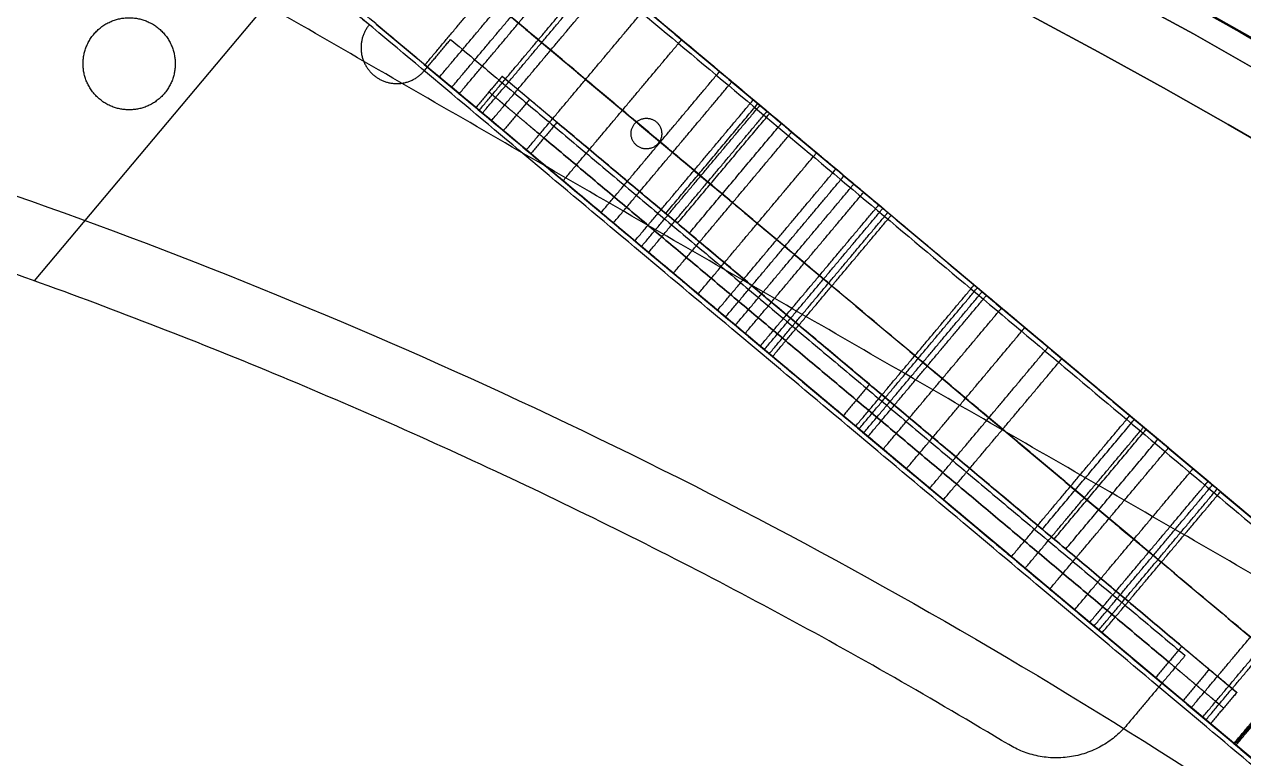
# Model space of a CAD drawing. Header units: millimetres. Extents: x -610 to 610, y -610 to 610.
# Drawn here: x 181.8 to 300.9, y 459.9 to 531.6 of the extents above; entities that cross this region are included whole.
import ezdxf

# ---------------------------------------------------------------- set-up
doc = ezdxf.new("R2010")
doc.units = ezdxf.units.MM
doc.layers.add('base', color=7, linetype='Continuous', true_color=0xffecbc)

msp = doc.modelspace()

# ---------------------------------------------------------------- linework, layer by layer
at = {"layer": 'base'}
for p, q in [((535.93, 286.83, 122.97), (227.78, 545.4, 122.97)), ((208.64, 537.33, 230.97), (182.8, 506.53, 230.97)), ((208.64, 537.33, 212.97), (182.8, 506.53, 212.97)), ((524.36, 273.05, 122.97), (216.21, 531.61, 122.97)), ((228.51, 526.51, 221.97), (244.48, 513.11, 221.97)), ((246.78, 511.18, 221.97), (281.25, 482.26, 221.97)), ((264.38, 496.42, 230.97), (264.38, 496.42, 212.97)), ((283.55, 480.33, 221.97), (300.25, 466.32, 221.97))]:
    msp.add_line(p, q, dxfattribs=at)
for centre, radius in [((0, 0, 249.47), 610), ((0, 0, 250.47), 610), ((0, 0, 243.46), 607.51), ((0, 0, 256.48), 607.51), ((0, 0, 240.97), 601.5), ((0, 0, 258.97), 601.5)]:
    msp.add_circle(centre, radius, dxfattribs=at)
at = {"layer": 'base', "extrusion": (0, 0, -1)}
for centre, radius in [((0, 0, 3.53), 610), ((0, 0, 4.53), 610), ((0, 0, -2.48), 607.51), ((0, 0, 10.54), 607.51), ((0, 0, -4.97), 601.5), ((0, 0, 13.03), 601.5)]:
    msp.add_circle(centre, radius, dxfattribs=at)
at = {"layer": 'base'}
for points, weights, degree, knots in [([(-495.2, -356.2, -4.03), (-851.4, 139, -4.03), (-356.2, 495.2, -4.03), (139, 851.4, -4.03), (495.2, 356.2, -4.03), (851.4, -139, -4.03), (356.2, -495.2, -4.03), (-139, -851.4, -4.03), (-495.2, -356.2, -4.03)], [1, 0.707106781187, 1, 0.707106781187, 1, 0.707106781187, 1, 0.707106781187, 1], 2, [0, 0, 0, 958.185759, 958.185759, 1916.371519, 1916.371519, 2874.557278, 2874.557278, 3832.743037, 3832.743037, 3832.743037]), ([(-610, 0, 249.97), (-610, -610, 249.97), (0, -610, 249.97), (610, -610, 249.97), (610, 0, 249.97), (610, 610, 249.97), (0, 610, 249.97), (-610, 610, 249.97), (-610, 0, 249.97)], [1, 0.707106781187, 1, 0.707106781187, 1, 0.707106781187, 1, 0.707106781187, 1], 2, [0, 0, 0, 958.185759, 958.185759, 1916.371519, 1916.371519, 2874.557278, 2874.557278, 3832.743037, 3832.743037, 3832.743037]), ([(32.65, -544.76, 240.97), (-510.36, -577.3, 240.97), (-544.65, -34.4, 240.97), (-578.93, 508.51, 240.97), (-36.14, 544.54, 240.97), (506.65, 580.56, 240.97), (544.42, 37.89, 240.97), (582.18, -504.79, 240.97), (39.63, -544.29, 240.97)], [1, 0.708239625255, 1, 0.708239625255, 1, 0.708239625255, 1, 0.708239625255, 1], 2, [654.018286, 654.018286, 654.018286, 1509.504571, 1509.504571, 2364.990855, 2364.990855, 3220.47714, 3220.47714, 4075.963425, 4075.963425, 4075.963425]), ([(32.65, -544.76, 244.97), (-510.36, -577.3, 244.97), (-544.65, -34.4, 244.97), (-578.93, 508.51, 244.97), (-36.14, 544.54, 244.97), (506.65, 580.56, 244.97), (544.42, 37.89, 244.97), (582.18, -504.79, 244.97), (39.63, -544.29, 244.97)], [1, 0.708239625255, 1, 0.708239625255, 1, 0.708239625255, 1, 0.708239625255, 1], 2, [654.018286, 654.018286, 654.018286, 1509.504571, 1509.504571, 2364.990855, 2364.990855, 3220.47714, 3220.47714, 4075.963425, 4075.963425, 4075.963425]), ([(32.65, -544.76, 242.97), (-510.36, -577.3, 242.97), (-544.65, -34.4, 242.97), (-578.93, 508.51, 242.97), (-36.14, 544.54, 242.97), (506.65, 580.56, 242.97), (544.42, 37.89, 242.97), (582.18, -504.79, 242.97), (39.63, -544.29, 242.97)], [1, 0.708239625255, 1, 0.708239625255, 1, 0.708239625255, 1, 0.708239625255, 1], 2, [654.018286, 654.018286, 654.018286, 1509.504571, 1509.504571, 2364.990855, 2364.990855, 3220.47714, 3220.47714, 4075.963425, 4075.963425, 4075.963425]), ([(187.58, 527.73, 230.97), (187.58, 523.23, 230.97), (192.08, 523.23, 230.97), (196.58, 523.23, 230.97), (196.58, 527.73, 230.97), (196.58, 532.23, 230.97), (192.08, 532.23, 230.97), (187.58, 532.23, 230.97), (187.58, 527.73, 230.97)], [1, 0.707106781187, 1, 0.707106781187, 1, 0.707106781187, 1, 0.707106781187, 1], 2, [-676.770713, -676.770713, -676.770713, -669.70213, -669.70213, -662.633546, -662.633546, -655.564963, -655.564963, -648.496379, -648.496379, -648.496379]), ([(187.58, 527.73, 212.97), (187.58, 523.23, 212.97), (192.08, 523.23, 212.97), (196.58, 523.23, 212.97), (196.58, 527.73, 212.97), (196.58, 532.23, 212.97), (192.08, 532.23, 212.97), (187.58, 532.23, 212.97), (187.58, 527.73, 212.97)], [1, 0.707106781187, 1, 0.707106781187, 1, 0.707106781187, 1, 0.707106781187, 1], 2, [-676.770713, -676.770713, -676.770713, -669.70213, -669.70213, -662.633546, -662.633546, -655.564963, -655.564963, -648.496379, -648.496379, -648.496379]), ([(187.58, 527.73, 221.97), (187.58, 523.23, 221.97), (192.08, 523.23, 221.97), (196.58, 523.23, 221.97), (196.58, 527.73, 221.97), (196.58, 532.23, 221.97), (192.08, 532.23, 221.97), (187.58, 532.23, 221.97), (187.58, 527.73, 221.97)], [1, 0.707106781187, 1, 0.707106781187, 1, 0.707106781187, 1, 0.707106781187, 1], 2, [-676.770713, -676.770713, -676.770713, -669.70213, -669.70213, -662.633546, -662.633546, -655.564963, -655.564963, -648.496379, -648.496379, -648.496379]), ([(215.54, 531.55, 230.97), (213.29, 528.86, 230.97), (215.97, 526.61, 230.97), (218.65, 524.37, 230.97), (220.9, 527.05, 230.97)], [1, 0.707106781187, 1, 0.707106781187, 1], 2, [-806.994805, -806.994805, -806.994805, -801.497018, -801.497018, -795.99923, -795.99923, -795.99923]), ([(215.54, 531.55, 212.97), (213.29, 528.86, 212.97), (215.97, 526.61, 212.97), (218.65, 524.37, 212.97), (220.9, 527.05, 212.97)], [1, 0.707106781187, 1, 0.707106781187, 1], 2, [-806.994805, -806.994805, -806.994805, -801.497018, -801.497018, -795.99923, -795.99923, -795.99923]), ([(215.54, 531.55, 221.97), (213.29, 528.86, 221.97), (215.97, 526.61, 221.97), (218.65, 524.37, 221.97), (220.9, 527.05, 221.97)], [1, 0.707106781187, 1, 0.707106781187, 1], 2, [-806.994805, -806.994805, -806.994805, -801.497018, -801.497018, -795.99923, -795.99923, -795.99923]), ([(223.58, 525.43, 196.57), (222.28, 526.52, 196.57), (221.26, 527.37, 195.51), (220.97, 527.62, 193.87), (220.67, 527.87, 192.22), (221.22, 527.41, 190.69), (222.38, 526.43, 189.93)], [1, 0.855896171082, 0.855896171082, 1, 0.855896171082, 0.855896171082, 1], 3, [1556.805097, 1556.805097, 1556.805097, 1556.805097, 1561.494842, 1561.494842, 1561.494842, 1566.184588, 1566.184588, 1566.184588, 1566.184588]), ([(228.51, 526.51, 212.97), (228.51, 526.51, 209.47), (231.19, 524.26, 209.47), (233.87, 522.01, 209.47), (233.87, 522.01, 212.97)], [1, 0.707106781187, 1, 0.707106781187, 1], 2, [516.55399, 516.55399, 516.55399, 522.051778, 522.051778, 527.549565, 527.549565, 527.549565]), ([(233.87, 522.01, 230.97), (233.87, 522.01, 234.47), (231.19, 524.26, 234.47), (228.51, 526.51, 234.47), (228.51, 526.51, 230.97)], [1, 0.707106781187, 1, 0.707106781187, 1], 2, [726.828773, 726.828773, 726.828773, 732.32656, 732.32656, 737.824347, 737.824347, 737.824347]), ([(227.22, 524.98, 212.97), (227.22, 524.98, 209.47), (229.91, 522.73, 209.47), (232.59, 520.48, 209.47), (232.59, 520.48, 212.97)], [1, 0.707106781187, 1, 0.707106781187, 1], 2, [516.55399, 516.55399, 516.55399, 522.051778, 522.051778, 527.549565, 527.549565, 527.549565]), ([(232.59, 520.48, 230.97), (232.59, 520.48, 234.47), (229.91, 522.73, 234.47), (227.22, 524.98, 234.47), (227.22, 524.98, 230.97)], [1, 0.707106781187, 1, 0.707106781187, 1], 2, [726.828773, 726.828773, 726.828773, 732.32656, 732.32656, 737.824347, 737.824347, 737.824347]), ([(225.94, 523.45, 212.97), (225.94, 523.45, 209.47), (228.62, 521.2, 209.47), (231.3, 518.95, 209.47), (231.3, 518.95, 212.97)], [1, 0.707106781187, 1, 0.707106781187, 1], 2, [516.55399, 516.55399, 516.55399, 522.051778, 522.051778, 527.549565, 527.549565, 527.549565]), ([(231.3, 518.95, 230.97), (231.3, 518.95, 234.47), (228.62, 521.2, 234.47), (225.94, 523.45, 234.47), (225.94, 523.45, 230.97)], [1, 0.707106781187, 1, 0.707106781187, 1], 2, [726.828773, 726.828773, 726.828773, 732.32656, 732.32656, 737.824347, 737.824347, 737.824347]), ([(255.78, 521.91, 221.97), (255.78, 521.91, 223.47), (254.63, 522.87, 223.47), (253.48, 523.84, 223.47), (253.48, 523.84, 221.97), (253.48, 523.84, 220.47), (254.63, 522.87, 220.47), (255.78, 521.91, 220.47), (255.78, 521.91, 221.97)], [1, 0.707106781187, 1, 0.707106781187, 1, 0.707106781187, 1, 0.707106781187, 1], 2, [2385.451697, 2385.451697, 2385.451697, 2387.807892, 2387.807892, 2390.164086, 2390.164086, 2392.520281, 2392.520281, 2394.876475, 2394.876475, 2394.876475]), ([(243.74, 519.95, -13.03), (244.7, 521.1, -13.03), (243.55, 522.06, -13.03), (242.41, 523.02, -13.03), (241.44, 521.87, -13.03), (240.48, 520.73, -13.03), (241.63, 519.76, -13.03), (242.78, 518.8, -13.03), (243.74, 519.95, -13.03)], [1, 0.707106781187, 1, 0.707106781187, 1, 0.707106781187, 1, 0.707106781187, 1], 2, [4040.088153, 4040.088153, 4040.088153, 4042.444347, 4042.444347, 4044.800541, 4044.800541, 4047.156736, 4047.156736, 4049.51293, 4049.51293, 4049.51293]), ([(243.74, 519.95, 0.97), (244.7, 521.1, 0.97), (243.55, 522.06, 0.97), (242.41, 523.02, 0.97), (241.44, 521.87, 0.97), (240.48, 520.73, 0.97), (241.63, 519.76, 0.97), (242.78, 518.8, 0.97), (243.74, 519.95, 0.97)], [1, 0.707106781187, 1, 0.707106781187, 1, 0.707106781187, 1, 0.707106781187, 1], 2, [4040.088153, 4040.088153, 4040.088153, 4042.444347, 4042.444347, 4044.800541, 4044.800541, 4047.156736, 4047.156736, 4049.51293, 4049.51293, 4049.51293]), ([(243.74, 519.95, -4.03), (244.7, 521.1, -4.03), (243.55, 522.06, -4.03), (242.41, 523.02, -4.03), (241.44, 521.87, -4.03), (240.48, 520.73, -4.03), (241.63, 519.76, -4.03), (242.78, 518.8, -4.03), (243.74, 519.95, -4.03)], [1, 0.707106781187, 1, 0.707106781187, 1, 0.707106781187, 1, 0.707106781187, 1], 2, [4040.088153, 4040.088153, 4040.088153, 4042.444347, 4042.444347, 4044.800541, 4044.800541, 4047.156736, 4047.156736, 4049.51293, 4049.51293, 4049.51293]), ([(249.99, 515.01, 221.97), (249.99, 515.01, 223.47), (248.85, 515.98, 223.47), (247.7, 516.94, 223.47), (247.7, 516.94, 221.97), (247.7, 516.94, 220.47), (248.85, 515.98, 220.47), (249.99, 515.01, 220.47), (249.99, 515.01, 221.97)], [1, 0.707106781187, 1, 0.707106781187, 1, 0.707106781187, 1, 0.707106781187, 1], 2, [2385.451697, 2385.451697, 2385.451697, 2387.807892, 2387.807892, 2390.164086, 2390.164086, 2392.520281, 2392.520281, 2394.876475, 2394.876475, 2394.876475]), ([(246.78, 511.18, 221.97), (246.78, 511.18, 220.47), (245.63, 512.15, 220.47), (244.48, 513.11, 220.47), (244.48, 513.11, 221.97), (244.48, 513.11, 223.47), (245.63, 512.15, 223.47), (246.78, 511.18, 223.47), (246.78, 511.18, 221.97)], [1, 0.707106781187, 1, 0.707106781187, 1, 0.707106781187, 1, 0.707106781187, 1], 2, [-2394.876475, -2394.876475, -2394.876475, -2392.520281, -2392.520281, -2390.164086, -2390.164086, -2387.807892, -2387.807892, -2385.451697, -2385.451697, -2385.451697]), ([(275.8, 505.1, 149.62), (280.47, 501.19, 146.1), (285.14, 497.27, 142.59), (289.8, 493.36, 139.07), (290.21, 493.01, 138.76), (290.67, 492.63, 138.6), (291.14, 492.23, 138.6)], [1, 1, 1, 1, 0.977285323406, 0.977285323406, 1], 3, [1609.663962, 1609.663962, 1609.663962, 1609.663962, 1610.640332, 1610.640332, 1610.640332, 1612.472869, 1612.472869, 1612.472869, 1612.472869]), ([(297.45, 486.94, 185.33), (292.69, 490.93, 188.92), (287.93, 494.93, 192.51), (283.17, 498.92, 196.1), (282.76, 499.27, 196.41), (282.3, 499.65, 196.57), (281.83, 500.05, 196.57)], [1, 1, 1, 1, 0.977285464066, 0.977285464066, 1], 3, [1659.639804, 1659.639804, 1659.639804, 1659.639804, 1660.63594, 1660.63594, 1660.63594, 1662.468471, 1662.468471, 1662.468471, 1662.468471]), ([(270.02, 498.21, 149.62), (274.69, 494.29, 146.1), (279.35, 490.38, 142.59), (284.02, 486.46, 139.07), (284.43, 486.12, 138.76), (284.89, 485.74, 138.6), (285.36, 485.34, 138.6)], [1, 1, 1, 1, 0.977285323406, 0.977285323406, 1], 3, [1609.663962, 1609.663962, 1609.663962, 1609.663962, 1610.640332, 1610.640332, 1610.640332, 1612.472869, 1612.472869, 1612.472869, 1612.472869]), ([(291.67, 480.05, 185.33), (286.91, 484.04, 188.92), (282.14, 488.03, 192.51), (277.38, 492.03, 196.1), (276.97, 492.37, 196.41), (276.52, 492.76, 196.57), (276.04, 493.15, 196.57)], [1, 1, 1, 1, 0.977285464066, 0.977285464066, 1], 3, [1659.639804, 1659.639804, 1659.639804, 1659.639804, 1660.63594, 1660.63594, 1660.63594, 1662.468471, 1662.468471, 1662.468471, 1662.468471]), ([(290.25, 492.98, 221.97), (290.25, 492.98, 220.47), (291.4, 492.02, 220.47), (292.55, 491.05, 220.47), (292.55, 491.05, 221.97), (292.55, 491.05, 223.47), (291.4, 492.02, 223.47), (290.25, 492.98, 223.47), (290.25, 492.98, 221.97)], [1, 0.707106781187, 1, 0.707106781187, 1, 0.707106781187, 1, 0.707106781187, 1], 2, [2394.876475, 2394.876475, 2394.876475, 2397.23267, 2397.23267, 2399.588864, 2399.588864, 2401.945059, 2401.945059, 2404.301253, 2404.301253, 2404.301253]), ([(264.23, 491.31, 149.62), (268.9, 487.4, 146.1), (273.57, 483.48, 142.59), (278.23, 479.57, 139.07), (278.64, 479.22, 138.76), (279.1, 478.84, 138.6), (279.57, 478.44, 138.6)], [1, 1, 1, 1, 0.977285323406, 0.977285323406, 1], 3, [1609.663962, 1609.663962, 1609.663962, 1609.663962, 1610.640332, 1610.640332, 1610.640332, 1612.472869, 1612.472869, 1612.472869, 1612.472869]), ([(285.88, 473.15, 185.33), (281.12, 477.15, 188.92), (276.36, 481.14, 192.51), (271.6, 485.14, 196.1), (271.19, 485.48, 196.41), (270.73, 485.86, 196.57), (270.26, 486.26, 196.57)], [1, 1, 1, 1, 0.977285464066, 0.977285464066, 1], 3, [1659.639804, 1659.639804, 1659.639804, 1659.639804, 1660.63594, 1660.63594, 1660.63594, 1662.468471, 1662.468471, 1662.468471, 1662.468471]), ([(284.47, 486.09, 221.97), (284.47, 486.09, 220.47), (285.62, 485.12, 220.47), (286.76, 484.16, 220.47), (286.76, 484.16, 221.97), (286.76, 484.16, 223.47), (285.62, 485.12, 223.47), (284.47, 486.09, 223.47), (284.47, 486.09, 221.97)], [1, 0.707106781187, 1, 0.707106781187, 1, 0.707106781187, 1, 0.707106781187, 1], 2, [2394.876475, 2394.876475, 2394.876475, 2397.23267, 2397.23267, 2399.588864, 2399.588864, 2401.945059, 2401.945059, 2404.301253, 2404.301253, 2404.301253]), ([(281.25, 482.26, 221.97), (281.25, 482.26, 223.47), (282.4, 481.29, 223.47), (283.55, 480.33, 223.47), (283.55, 480.33, 221.97), (283.55, 480.33, 220.47), (282.4, 481.29, 220.47), (281.25, 482.26, 220.47), (281.25, 482.26, 221.97)], [1, 0.707106781187, 1, 0.707106781187, 1, 0.707106781187, 1, 0.707106781187, 1], 2, [-2404.301253, -2404.301253, -2404.301253, -2401.945059, -2401.945059, -2399.588864, -2399.588864, -2397.23267, -2397.23267, -2394.876475, -2394.876475, -2394.876475]), ([(294.88, 470.82, 212.97), (294.88, 470.82, 209.47), (297.56, 468.57, 209.47), (300.25, 466.32, 209.47), (300.25, 466.32, 212.97)], [1, 0.707106781187, 1, 0.707106781187, 1], 2, [607.193594, 607.193594, 607.193594, 612.691382, 612.691382, 618.189169, 618.189169, 618.189169]), ([(300.25, 466.32, 230.97), (300.25, 466.32, 234.47), (297.56, 468.57, 234.47), (294.88, 470.82, 234.47), (294.88, 470.82, 230.97)], [1, 0.707106781187, 1, 0.707106781187, 1], 2, [636.189169, 636.189169, 636.189169, 641.686956, 641.686956, 647.184743, 647.184743, 647.184743]), ([(293.6, 469.29, 212.97), (293.6, 469.29, 209.47), (296.28, 467.04, 209.47), (298.96, 464.79, 209.47), (298.96, 464.79, 212.97)], [1, 0.707106781187, 1, 0.707106781187, 1], 2, [607.193594, 607.193594, 607.193594, 612.691382, 612.691382, 618.189169, 618.189169, 618.189169]), ([(298.96, 464.79, 230.97), (298.96, 464.79, 234.47), (296.28, 467.04, 234.47), (293.6, 469.29, 234.47), (293.6, 469.29, 230.97)], [1, 0.707106781187, 1, 0.707106781187, 1], 2, [636.189169, 636.189169, 636.189169, 641.686956, 641.686956, 647.184743, 647.184743, 647.184743]), ([(292.31, 467.76, 212.97), (292.31, 467.76, 209.47), (294.99, 465.51, 209.47), (297.67, 463.26, 209.47), (297.67, 463.26, 212.97)], [1, 0.707106781187, 1, 0.707106781187, 1], 2, [607.193594, 607.193594, 607.193594, 612.691382, 612.691382, 618.189169, 618.189169, 618.189169]), ([(297.67, 463.26, 230.97), (297.67, 463.26, 234.47), (294.99, 465.51, 234.47), (292.31, 467.76, 234.47), (292.31, 467.76, 230.97)], [1, 0.707106781187, 1, 0.707106781187, 1], 2, [636.189169, 636.189169, 636.189169, 641.686956, 641.686956, 647.184743, 647.184743, 647.184743]), ([(299.99, 461.31, 195.95), (299.15, 462.02, 196.71), (298.13, 462.87, 196.78), (297.23, 463.63, 196.16), (296.32, 464.39, 195.54), (295.8, 464.83, 194.4), (295.8, 464.83, 193.07)], [1, 0.904194111672, 0.904194111672, 1, 0.904194111672, 0.904194111672, 1], 3, [1796.461563, 1796.461563, 1796.461563, 1796.461563, 1800.260818, 1800.260818, 1800.260818, 1804.060074, 1804.060074, 1804.060074, 1804.060074])]:
    msp.add_rational_spline(points, weights, degree=degree, knots=knots, dxfattribs=at)
for points, degree in [([(458.17, 387.57, 240.97), (282.37, 489.07, 240.97), (106.57, 590.57, 240.97)], 2), ([(458.17, 387.57, 244.97), (282.37, 489.07, 244.97), (106.57, 590.57, 244.97)], 2), ([(458.17, 387.57, 242.97), (282.37, 489.07, 242.97), (106.57, 590.57, 242.97)], 2), ([(206.86, 562.33, 4.97), (362.36, 431.84, 4.97), (517.87, 301.36, 4.97)], 2), ([(206.86, 562.33, 0.97), (362.36, 431.84, 0.97), (517.87, 301.36, 0.97)], 2), ([(206.86, 562.33, 2.97), (362.36, 431.84, 2.97), (517.87, 301.36, 2.97)], 2), ([(507.02, 311.09, 0.97), (362.58, 432.29, 0.97), (218.14, 553.49, 0.97)], 2), ([(501.23, 304.2, 0.97), (356.79, 425.4, 0.97), (212.36, 546.6, 0.97)], 2), ([(502.95, 290.38, 4.97), (350.79, 418.06, 4.97), (198.63, 545.73, 4.97)], 2), ([(502.95, 290.38, 0.97), (350.79, 418.06, 0.97), (198.63, 545.73, 0.97)], 2), ([(502.95, 290.38, 2.97), (350.79, 418.06, 2.97), (198.63, 545.73, 2.97)], 2), ([(198.63, 545.73, 230.97), (207.08, 538.64, 230.97), (215.54, 531.55, 230.97)], 2), ([(198.63, 545.73, 212.97), (207.08, 538.64, 212.97), (215.54, 531.55, 212.97)], 2), ([(198.63, 545.73, 221.97), (207.08, 538.64, 221.97), (215.54, 531.55, 221.97)], 2), ([(227.78, 545.4, 244.97), (377.9, 419.44, 244.97), (528.02, 293.47, 244.97)], 2), ([(220.97, 527.62, 193.87), (226.75, 534.52, 193.87), (232.54, 541.41, 193.87)], 2), ([(495.45, 297.3, 0.97), (351.01, 418.5, 0.97), (206.57, 539.7, 0.97)], 2), ([(222.38, 526.43, 189.93), (228.17, 533.33, 189.93), (233.95, 540.22, 189.93)], 2), ([(221.99, 538.51, 244.97), (372.11, 412.54, 244.97), (522.23, 286.58, 244.97)], 2), ([(223.58, 525.43, 196.57), (229.36, 532.33, 196.57), (235.15, 539.22, 196.57)], 2), ([(224.32, 524.81, 188.47), (230.1, 531.7, 188.47), (235.89, 538.6, 188.47)], 2), ([(249.74, 526.98, 196.57), (244.87, 531.06, 196.57), (240.01, 535.14, 196.57), (235.15, 539.22, 196.57)], 3), ([(226.26, 523.18, 187.01), (232.04, 530.08, 187.01), (237.83, 536.97, 187.01)], 2), ([(226.26, 523.18, 152.35), (232.04, 530.08, 152.35), (237.83, 536.97, 152.35)], 2), ([(226.26, 523.18, 169.68), (232.04, 530.08, 169.68), (237.83, 536.97, 169.68)], 2), ([(226.58, 522.91, 150.77), (232.37, 529.8, 150.77), (238.15, 536.7, 150.77)], 2), ([(227.46, 522.17, 149.62), (233.25, 529.06, 149.62), (239.03, 535.96, 149.62)], 2), ([(239.03, 535.96, 149.62), (243.7, 532.04, 146.1), (248.37, 528.13, 142.59), (253.03, 524.21, 139.07)], 3), ([(228.17, 533.33, 189.93), (229.46, 532.24, 188.96), (230.75, 531.16, 187.98), (232.04, 530.08, 187.01)], 3), ([(243.95, 520.08, 196.57), (239.09, 524.16, 196.57), (234.22, 528.25, 196.57), (229.36, 532.33, 196.57)], 3), ([(230.87, 519.31, 196.57), (236.66, 526.2, 196.57), (242.44, 533.1, 196.57)], 2), ([(215.54, 531.55, 230.97), (215.54, 531.55, 221.97), (215.54, 531.55, 212.97)], 2), ([(216.21, 531.61, 244.97), (366.33, 405.65, 244.97), (516.45, 279.68, 244.97)], 2), ([(220.9, 527.05, 230.97), (222.19, 528.58, 230.97), (223.47, 530.11, 230.97)], 2), ([(220.9, 527.05, 212.97), (222.19, 528.58, 212.97), (223.47, 530.11, 212.97)], 2), ([(220.9, 527.05, 221.97), (222.19, 528.58, 221.97), (223.47, 530.11, 221.97)], 2), ([(223.47, 530.11, 230.97), (223.47, 530.11, 221.97), (223.47, 530.11, 212.97)], 2), ([(223.47, 530.11, 230.97), (259.34, 500.01, 230.97), (295.21, 469.92, 230.97)], 2), ([(223.47, 530.11, 212.97), (259.34, 500.01, 212.97), (295.21, 469.92, 212.97)], 2), ([(223.47, 530.11, 221.97), (259.34, 500.01, 221.97), (295.21, 469.92, 221.97)], 2), ([(232.04, 530.08, 187.01), (232.04, 530.08, 175.46), (232.04, 530.08, 163.9), (232.04, 530.08, 152.35)], 3), ([(232.04, 530.08, 152.35), (232.04, 530.08, 151.22), (232.5, 529.69, 150.18), (233.25, 529.06, 149.62)], 3), ([(234.46, 516.3, 144.34), (240.25, 523.19, 144.34), (246.03, 530.08, 144.34)], 2), ([(233.25, 529.06, 149.62), (237.92, 525.15, 146.1), (242.58, 521.23, 142.59), (247.25, 517.32, 139.07)], 3), ([(187.58, 527.73, 230.97), (187.58, 527.73, 221.97), (187.58, 527.73, 212.97)], 2), ([(196.58, 527.73, 230.97), (196.58, 527.73, 221.97), (196.58, 527.73, 212.97)], 2), ([(222.19, 528.58, 230.97), (222.19, 528.58, 221.97), (222.19, 528.58, 212.97)], 2), ([(215.97, 526.61, 230.97), (215.97, 526.61, 221.97), (215.97, 526.61, 212.97)], 2), ([(220.9, 527.05, 230.97), (220.9, 527.05, 221.97), (220.9, 527.05, 212.97)], 2), ([(222.38, 526.43, 189.93), (223.67, 525.35, 188.96), (224.96, 524.27, 187.98), (226.26, 523.18, 187.01)], 3), ([(228.51, 526.51, 212.97), (227.22, 524.98, 212.97), (225.94, 523.45, 212.97)], 2), ([(228.51, 526.51, 230.97), (227.22, 524.98, 230.97), (225.94, 523.45, 230.97)], 2), ([(228.51, 526.51, 221.97), (227.22, 524.98, 221.97), (225.94, 523.45, 221.97)], 2), ([(228.51, 526.51, 230.97), (228.51, 526.51, 221.97), (228.51, 526.51, 212.97)], 2), ([(238.17, 513.19, 196.57), (243.95, 520.08, 196.57), (249.74, 526.98, 196.57)], 2), ([(238.17, 513.19, 196.57), (233.3, 517.27, 196.57), (228.44, 521.35, 196.57), (223.58, 525.43, 196.57)], 3), ([(239.37, 512.18, 196.14), (245.15, 519.07, 196.14), (250.94, 525.97, 196.14)], 2), ([(227.22, 524.98, 230.97), (227.22, 524.98, 221.97), (227.22, 524.98, 212.97)], 2), ([(231.19, 524.26, 209.47), (229.91, 522.73, 209.47), (228.62, 521.2, 209.47)], 2), ([(231.19, 524.26, 234.47), (229.91, 522.73, 234.47), (228.62, 521.2, 234.47)], 2), ([(241.46, 510.42, 139.07), (247.25, 517.32, 139.07), (253.03, 524.21, 139.07)], 2), ([(192.08, 523.23, 230.97), (192.08, 523.23, 221.97), (192.08, 523.23, 212.97)], 2), ([(225.94, 523.45, 230.97), (225.94, 523.45, 221.97), (225.94, 523.45, 212.97)], 2), ([(226.26, 523.18, 187.01), (226.26, 523.18, 175.46), (226.26, 523.18, 163.9), (226.26, 523.18, 152.35)], 3), ([(226.26, 523.18, 152.35), (226.26, 523.18, 151.22), (226.72, 522.8, 150.18), (227.46, 522.17, 149.62)], 3), ([(242.11, 509.88, 138.72), (247.89, 516.77, 138.72), (253.68, 523.67, 138.72)], 2), ([(242.8, 509.3, 138.6), (248.59, 516.19, 138.6), (254.37, 523.09, 138.6)], 2), ([(244.48, 513.11, 221.97), (248.98, 518.47, 221.97), (253.48, 523.84, 221.97)], 2), ([(245.63, 512.15, 223.47), (250.13, 517.51, 223.47), (254.63, 522.87, 223.47)], 2), ([(245.63, 512.15, 220.47), (250.13, 517.51, 220.47), (254.63, 522.87, 220.47)], 2), ([(254.37, 523.09, 138.6), (255.99, 521.73, 138.6), (257.6, 520.38, 138.6), (259.21, 519.03, 138.6)], 3), ([(227.46, 522.17, 149.62), (232.13, 518.25, 146.1), (236.8, 514.34, 142.59), (241.46, 510.42, 139.07)], 3), ([(233.87, 522.01, 212.97), (232.59, 520.48, 212.97), (231.3, 518.95, 212.97)], 2), ([(233.87, 522.01, 230.97), (232.59, 520.48, 230.97), (231.3, 518.95, 230.97)], 2), ([(233.87, 522.01, 212.97), (264.38, 496.42, 212.97), (294.88, 470.82, 212.97)], 2), ([(294.88, 470.82, 230.97), (264.38, 496.42, 230.97), (233.87, 522.01, 230.97)], 2), ([(241.44, 521.87, 0.97), (241.44, 521.87, -6.03), (241.44, 521.87, -13.03)], 2), ([(243.55, 522.06, 0.97), (243.55, 522.06, -6.03), (243.55, 522.06, -13.03)], 2), ([(246.78, 511.18, 221.97), (251.28, 516.54, 221.97), (255.78, 521.91, 221.97)], 2), ([(232.59, 520.48, 212.97), (263.09, 494.88, 212.97), (293.6, 469.29, 212.97)], 2), ([(293.6, 469.29, 230.97), (263.09, 494.88, 230.97), (232.59, 520.48, 230.97)], 2), ([(245.22, 507.27, 138.6), (251.01, 514.16, 138.6), (256.79, 521.06, 138.6)], 2), ([(241.63, 519.76, 0.97), (241.63, 519.76, -6.03), (241.63, 519.76, -13.03)], 2), ([(243.74, 519.95, 0.97), (243.74, 519.95, -6.03), (243.74, 519.95, -13.03)], 2), ([(231.3, 518.95, 212.97), (261.81, 493.35, 212.97), (292.31, 467.76, 212.97)], 2), ([(292.31, 467.76, 230.97), (261.81, 493.35, 230.97), (231.3, 518.95, 230.97)], 2), ([(247.64, 505.24, 138.6), (253.42, 512.14, 138.6), (259.21, 519.03, 138.6)], 2), ([(249.53, 503.65, 139.63), (255.32, 510.54, 139.63), (261.1, 517.44, 139.63)], 2), ([(250.32, 502.99, 142.1), (256.1, 509.89, 142.1), (261.89, 516.78, 142.1)], 2), ([(250.32, 502.99, 178.89), (256.1, 509.89, 178.89), (261.89, 516.78, 178.89)], 2), ([(250.32, 502.99, 160.49), (256.1, 509.89, 160.49), (261.89, 516.78, 160.49)], 2), ([(261.89, 516.78, 142.1), (261.89, 516.78, 154.36), (261.89, 516.78, 166.62), (261.89, 516.78, 178.89)], 3), ([(261.89, 516.78, 178.89), (262.53, 516.24, 178.89), (263.17, 515.71, 178.89), (263.8, 515.17, 178.89)], 3), ([(248.59, 516.19, 138.6), (250.2, 514.84, 138.6), (251.81, 513.49, 138.6), (253.42, 512.14, 138.6)], 3), ([(251.28, 502.19, 178.89), (257.06, 509.08, 178.89), (262.85, 515.98, 178.89)], 2), ([(252.23, 501.38, 178.89), (258.02, 508.28, 178.89), (263.8, 515.17, 178.89)], 2), ([(253.71, 500.15, 185.33), (259.49, 507.04, 185.33), (265.28, 513.94, 185.33)], 2), ([(254.11, 499.81, 179.88), (259.89, 506.71, 179.88), (265.68, 513.6, 179.88)], 2), ([(254.59, 499.41, 184.18), (260.38, 506.3, 184.18), (266.16, 513.19, 184.18)], 2), ([(266.49, 512.92, 182.6), (266.49, 512.92, 183.73), (266.02, 513.31, 184.77), (265.28, 513.94, 185.33)], 3), ([(254.91, 499.13, 182.3), (260.7, 506.03, 182.3), (266.49, 512.92, 182.3)], 2), ([(254.91, 499.13, 182.6), (260.7, 506.03, 182.6), (266.49, 512.92, 182.6)], 2), ([(254.91, 499.13, 182.45), (260.7, 506.03, 182.45), (266.49, 512.92, 182.45)], 2), ([(266.49, 512.92, 182.3), (266.49, 512.92, 182.4), (266.49, 512.92, 182.5), (266.49, 512.92, 182.6)], 3), ([(256.1, 509.89, 142.1), (256.1, 509.89, 154.36), (256.1, 509.89, 166.62), (256.1, 509.89, 178.89)], 3), ([(256.1, 509.89, 178.89), (256.74, 509.35, 178.89), (257.38, 508.81, 178.89), (258.02, 508.28, 178.89)], 3), ([(242.8, 509.3, 138.6), (244.41, 507.95, 138.6), (246.03, 506.59, 138.6), (247.64, 505.24, 138.6)], 3), ([(184.18, 506.03, 230.97), (184.18, 506.03, 221.97), (184.18, 506.03, 212.97)], 2), ([(260.7, 506.03, 182.6), (260.7, 506.03, 183.73), (260.24, 506.42, 184.77), (259.49, 507.04, 185.33)], 3), ([(263.03, 492.33, 152.35), (268.81, 499.22, 152.35), (274.6, 506.12, 152.35)], 2), ([(263.03, 492.33, 193.07), (268.81, 499.22, 193.07), (274.6, 506.12, 193.07)], 2), ([(263.03, 492.33, 172.71), (268.81, 499.22, 172.71), (274.6, 506.12, 172.71)], 2), ([(274.6, 506.12, 152.35), (274.6, 506.12, 151.22), (275.06, 505.73, 150.18), (275.8, 505.1, 149.62)], 3), ([(274.6, 506.12, 193.07), (274.6, 506.12, 179.49), (274.6, 506.12, 165.92), (274.6, 506.12, 152.35)], 3), ([(260.7, 506.03, 182.3), (260.7, 506.03, 182.4), (260.7, 506.03, 182.5), (260.7, 506.03, 182.6)], 3), ([(263.35, 492.06, 150.77), (269.14, 498.95, 150.77), (274.92, 505.85, 150.77)], 2), ([(263.81, 491.67, 195.54), (269.6, 498.56, 195.54), (275.38, 505.46, 195.54)], 2), ([(264.23, 491.31, 149.62), (270.02, 498.21, 149.62), (275.8, 505.1, 149.62)], 2), ([(265.71, 490.08, 196.57), (271.49, 496.97, 196.57), (277.28, 503.87, 196.57)], 2), ([(281.83, 500.05, 196.57), (280.31, 501.32, 196.57), (278.79, 502.59, 196.57), (277.28, 503.87, 196.57)], 3), ([(250.32, 502.99, 142.1), (250.32, 502.99, 154.36), (250.32, 502.99, 166.62), (250.32, 502.99, 178.89)], 3), ([(250.32, 502.99, 178.89), (250.96, 502.46, 178.89), (251.6, 501.92, 178.89), (252.23, 501.38, 178.89)], 3), ([(267.98, 488.17, 196.57), (273.77, 495.06, 196.57), (279.55, 501.96, 196.57)], 2), ([(254.91, 499.13, 182.6), (254.91, 499.13, 183.73), (254.45, 499.52, 184.77), (253.71, 500.15, 185.33)], 3), ([(254.91, 499.13, 182.3), (254.91, 499.13, 182.4), (254.91, 499.13, 182.5), (254.91, 499.13, 182.6)], 3), ([(259.34, 500.01, 230.97), (259.34, 500.01, 221.97), (259.34, 500.01, 212.97)], 2), ([(268.81, 499.22, 152.35), (268.81, 499.22, 151.22), (269.27, 498.84, 150.18), (270.02, 498.21, 149.62)], 3), ([(268.81, 499.22, 193.07), (268.81, 499.22, 179.49), (268.81, 499.22, 165.92), (268.81, 499.22, 152.35)], 3), ([(270.26, 486.26, 196.57), (276.04, 493.15, 196.57), (281.83, 500.05, 196.57)], 2), ([(271.6, 485.14, 196.1), (277.38, 492.03, 196.1), (283.17, 498.92, 196.1)], 2), ([(276.04, 493.15, 196.57), (274.53, 494.43, 196.57), (273.01, 495.7, 196.57), (271.49, 496.97, 196.57)], 3), ([(264.38, 496.42, 212.97), (263.09, 494.88, 212.97), (261.81, 493.35, 212.97)], 2), ([(264.38, 496.42, 230.97), (263.09, 494.88, 230.97), (261.81, 493.35, 230.97)], 2), ([(278.23, 479.57, 139.07), (284.02, 486.46, 139.07), (289.8, 493.36, 139.07)], 2), ([(281.25, 482.26, 221.97), (285.75, 487.62, 221.97), (290.25, 492.98, 221.97)], 2), ([(263.03, 492.33, 152.35), (263.03, 492.33, 151.22), (263.49, 491.94, 150.18), (264.23, 491.31, 149.62)], 3), ([(263.03, 492.33, 193.07), (263.03, 492.33, 179.49), (263.03, 492.33, 165.92), (263.03, 492.33, 152.35)], 3), ([(279.57, 478.44, 138.6), (285.36, 485.34, 138.6), (291.14, 492.23, 138.6)], 2), ([(282.4, 481.29, 220.47), (286.9, 486.65, 220.47), (291.4, 492.02, 220.47)], 2), ([(282.4, 481.29, 223.47), (286.9, 486.65, 223.47), (291.4, 492.02, 223.47)], 2), ([(291.14, 492.23, 138.6), (292.76, 490.88, 138.6), (294.37, 489.53, 138.6), (295.98, 488.18, 138.6)], 3), ([(283.55, 480.33, 221.97), (288.05, 485.69, 221.97), (292.55, 491.05, 221.97)], 2), ([(270.26, 486.26, 196.57), (268.74, 487.53, 196.57), (267.22, 488.81, 196.57), (265.71, 490.08, 196.57)], 3), ([(281.99, 476.42, 138.6), (287.78, 483.31, 138.6), (293.56, 490.2, 138.6)], 2), ([(282.37, 489.07, 240.97), (282.37, 489.07, 242.97), (282.37, 489.07, 244.97)], 2), ([(284.41, 474.39, 138.6), (290.19, 481.28, 138.6), (295.98, 488.18, 138.6)], 2), ([(285.88, 473.15, 185.33), (291.67, 480.05, 185.33), (297.45, 486.94, 185.33)], 2), ([(286.3, 472.8, 139.63), (292.09, 479.69, 139.63), (297.87, 486.59, 139.63)], 2), ([(286.77, 472.41, 184.18), (292.55, 479.3, 184.18), (298.34, 486.2, 184.18)], 2), ([(287.09, 472.14, 142.1), (292.87, 479.03, 142.1), (298.66, 485.93, 142.1)], 2), ([(287.09, 472.14, 182.6), (292.87, 479.03, 182.6), (298.66, 485.93, 182.6)], 2), ([(287.09, 472.14, 162.35), (292.87, 479.03, 162.35), (298.66, 485.93, 162.35)], 2), ([(298.66, 485.93, 182.6), (298.66, 485.93, 183.73), (298.2, 486.31, 184.77), (297.45, 486.94, 185.33)], 3), ([(298.66, 485.93, 142.1), (298.66, 485.93, 155.6), (298.66, 485.93, 169.1), (298.66, 485.93, 182.6)], 3), ([(285.36, 485.34, 138.6), (286.97, 483.99, 138.6), (288.58, 482.63, 138.6), (290.19, 481.28, 138.6)], 3), ([(292.87, 479.03, 182.6), (292.87, 479.03, 183.73), (292.41, 479.42, 184.77), (291.67, 480.05, 185.33)], 3), ([(292.87, 479.03, 142.1), (292.87, 479.03, 155.6), (292.87, 479.03, 169.1), (292.87, 479.03, 182.6)], 3), ([(279.57, 478.44, 138.6), (281.19, 477.09, 138.6), (282.8, 475.74, 138.6), (284.41, 474.39, 138.6)], 3), ([(295.8, 464.83, 159.95), (301.58, 471.72, 159.95), (307.37, 478.62, 159.95)], 2), ([(295.8, 464.83, 193.07), (301.58, 471.72, 193.07), (307.37, 478.62, 193.07)], 2), ([(295.8, 464.83, 161.45), (301.58, 471.72, 161.45), (307.37, 478.62, 161.45)], 2), ([(296.91, 463.9, 154.58), (302.69, 470.79, 154.58), (308.48, 477.69, 154.58)], 2), ([(297.23, 463.63, 196.16), (303.01, 470.52, 196.16), (308.8, 477.42, 196.16)], 2), ([(299.97, 461.33, 150.7), (305.75, 468.23, 150.7), (311.54, 475.12, 150.7)], 2), ([(299.99, 461.31, 195.95), (305.78, 468.2, 195.95), (311.56, 475.1, 195.95)], 2), ([(300.08, 461.24, 195.88), (305.86, 468.13, 195.88), (311.65, 475.03, 195.88)], 2), ([(300.17, 461.16, 195.81), (305.95, 468.06, 195.81), (311.74, 474.95, 195.81)], 2), ([(287.09, 472.14, 182.6), (287.09, 472.14, 183.73), (286.63, 472.52, 184.77), (285.88, 473.15, 185.33)], 3), ([(287.09, 472.14, 142.1), (287.09, 472.14, 155.6), (287.09, 472.14, 169.1), (287.09, 472.14, 182.6)], 3), ([(294.88, 470.82, 212.97), (293.6, 469.29, 212.97), (292.31, 467.76, 212.97)], 2), ([(294.88, 470.82, 230.97), (293.6, 469.29, 230.97), (292.31, 467.76, 230.97)], 2), ([(295.21, 469.92, 230.97), (292.36, 466.53, 230.97), (289.52, 463.14, 230.97)], 2), ([(295.21, 469.92, 212.97), (292.36, 466.53, 212.97), (289.52, 463.14, 212.97)], 2), ([(295.21, 469.92, 221.97), (292.36, 466.53, 221.97), (289.52, 463.14, 221.97)], 2), ([(295.21, 469.92, 230.97), (295.21, 469.92, 221.97), (295.21, 469.92, 212.97)], 2), ([(297.56, 468.57, 209.47), (296.28, 467.04, 209.47), (294.99, 465.51, 209.47)], 2), ([(297.56, 468.57, 234.47), (296.28, 467.04, 234.47), (294.99, 465.51, 234.47)], 2), ([(292.36, 466.53, 230.97), (292.36, 466.53, 221.97), (292.36, 466.53, 212.97)], 2), ([(300.25, 466.32, 212.97), (298.96, 464.79, 212.97), (297.67, 463.26, 212.97)], 2), ([(300.25, 466.32, 230.97), (298.96, 464.79, 230.97), (297.67, 463.26, 230.97)], 2), ([(300.25, 466.32, 221.97), (298.96, 464.79, 221.97), (297.67, 463.26, 221.97)], 2), ([(300.25, 466.32, 212.97), (300.25, 466.32, 221.97), (300.25, 466.32, 230.97)], 2), ([(298.96, 464.79, 212.97), (298.96, 464.79, 221.97), (298.96, 464.79, 230.97)], 2), ([(297.67, 463.26, 212.97), (297.67, 463.26, 221.97), (297.67, 463.26, 230.97)], 2), ([(289.52, 463.14, 230.97), (289.52, 463.14, 221.97), (289.52, 463.14, 212.97)], 2), ([(277.98, 461.22, 230.97), (277.98, 461.22, 221.97), (277.98, 461.22, 212.97)], 2), ([(299.97, 461.33, 150.7), (303.65, 458.25, 147.93), (307.32, 455.16, 145.16), (311, 452.07, 142.39)], 3), ([(306.52, 455.83, 191.02), (304.4, 457.61, 192.62), (302.29, 459.39, 194.21), (300.17, 461.16, 195.81)], 3), ([(284.11, 460.05, 230.97), (284.11, 460.05, 221.97), (284.11, 460.05, 212.97)], 2)]:
    msp.add_open_spline(points, degree=degree, dxfattribs=at)
for points, weights, degree in [([(277.98, 461.22, 230.97), (187.68, 515.64, 230.97), (83.52, 531.99, 230.97)], [1, 0.981366959849, 1], 2), ([(277.98, 461.22, 212.97), (187.68, 515.64, 212.97), (83.52, 531.99, 212.97)], [1, 0.981366959849, 1], 2), ([(277.98, 461.22, 221.97), (187.68, 515.64, 221.97), (83.52, 531.99, 221.97)], [1, 0.981366959849, 1], 2), ([(253.03, 524.21, 139.07), (253.44, 523.87, 138.76), (253.9, 523.48, 138.6), (254.37, 523.09, 138.6)], [1, 0.977285323406, 0.977285323406, 1], 3), ([(259.21, 519.03, 138.6), (260.78, 517.71, 138.6), (261.89, 516.78, 140.05), (261.89, 516.78, 142.1)], [1, 0.804737854124, 0.804737854124, 1], 3), ([(247.25, 517.32, 139.07), (247.66, 516.97, 138.76), (248.12, 516.59, 138.6), (248.59, 516.19, 138.6)], [1, 0.977285323406, 0.977285323406, 1], 3), ([(263.8, 515.17, 178.89), (265.35, 513.88, 178.89), (266.45, 512.95, 180.29), (266.49, 512.92, 182.3)], [1, 0.810420122244, 0.810420122244, 1], 3), ([(253.42, 512.14, 138.6), (254.99, 510.82, 138.6), (256.1, 509.89, 140.05), (256.1, 509.89, 142.1)], [1, 0.804737854124, 0.804737854124, 1], 3), ([(241.46, 510.42, 139.07), (241.87, 510.08, 138.76), (242.33, 509.69, 138.6), (242.8, 509.3, 138.6)], [1, 0.977285323406, 0.977285323406, 1], 3), ([(258.02, 508.28, 178.89), (259.56, 506.99, 178.89), (260.66, 506.06, 180.29), (260.7, 506.03, 182.3)], [1, 0.810420122244, 0.810420122244, 1], 3), ([(277.28, 503.87, 196.57), (275.71, 505.19, 196.57), (274.6, 506.12, 195.12), (274.6, 506.12, 193.07)], [1, 0.804737854124, 0.804737854124, 1], 3), ([(247.64, 505.24, 138.6), (249.21, 503.92, 138.6), (250.32, 502.99, 140.05), (250.32, 502.99, 142.1)], [1, 0.804737854124, 0.804737854124, 1], 3), ([(252.23, 501.38, 178.89), (253.78, 500.09, 178.89), (254.88, 499.17, 180.29), (254.91, 499.13, 182.3)], [1, 0.810420122244, 0.810420122244, 1], 3), ([(271.49, 496.97, 196.57), (269.92, 498.29, 196.57), (268.81, 499.22, 195.12), (268.81, 499.22, 193.07)], [1, 0.804737854124, 0.804737854124, 1], 3), ([(265.71, 490.08, 196.57), (264.14, 491.4, 196.57), (263.03, 492.33, 195.12), (263.03, 492.33, 193.07)], [1, 0.804737854124, 0.804737854124, 1], 3), ([(295.98, 488.18, 138.6), (297.55, 486.86, 138.6), (298.66, 485.93, 140.05), (298.66, 485.93, 142.1)], [1, 0.804737854124, 0.804737854124, 1], 3), ([(290.19, 481.28, 138.6), (291.76, 479.96, 138.6), (292.87, 479.03, 140.05), (292.87, 479.03, 142.1)], [1, 0.804737854124, 0.804737854124, 1], 3), ([(284.41, 474.39, 138.6), (285.98, 473.07, 138.6), (287.09, 472.14, 140.05), (287.09, 472.14, 142.1)], [1, 0.804737854124, 0.804737854124, 1], 3), ([(295.8, 464.83, 159.95), (295.78, 464.84, 156.01), (297.32, 463.55, 152.61), (299.97, 461.33, 150.7)], [1, 0.906450249511, 0.906450249511, 1], 3), ([(289.52, 463.14, 230.97), (284.57, 457.24, 230.97), (277.98, 461.22, 230.97)], [1, 0.75996447698, 1], 2), ([(289.52, 463.14, 212.97), (284.57, 457.24, 212.97), (277.98, 461.22, 212.97)], [1, 0.75996447698, 1], 2), ([(289.52, 463.14, 221.97), (284.57, 457.24, 221.97), (277.98, 461.22, 221.97)], [1, 0.75996447698, 1], 2), ([(300.17, 461.16, 195.81), (300.11, 461.21, 195.86), (300.05, 461.26, 195.9), (299.99, 461.31, 195.95)], [1, 0.999510994362, 0.999510994362, 1], 3)]:
    msp.add_rational_spline(points, weights, degree=degree, dxfattribs=at)
for points, knots in [([(265.28, 513.94, 185.33), (260.5, 517.95, 188.93), (255.72, 521.96, 192.54), (250.94, 525.97, 196.14), (250.55, 526.29, 196.43), (250.14, 526.64, 196.57), (249.74, 526.98, 196.57)], [1536.516757, 1536.516757, 1536.516757, 1536.516757, 1537.516757, 1537.516757, 1537.516757, 1537.758456, 1537.758456, 1537.758456, 1537.758456]), ([(259.49, 507.04, 185.33), (254.71, 511.05, 188.93), (249.93, 515.06, 192.54), (245.15, 519.07, 196.14), (244.77, 519.4, 196.43), (244.35, 519.75, 196.57), (243.95, 520.08, 196.57)], [1536.516757, 1536.516757, 1536.516757, 1536.516757, 1537.516757, 1537.516757, 1537.516757, 1537.758456, 1537.758456, 1537.758456, 1537.758456]), ([(253.71, 500.15, 185.33), (248.93, 504.16, 188.93), (244.15, 508.17, 192.54), (239.37, 512.18, 196.14), (238.98, 512.51, 196.43), (238.57, 512.85, 196.57), (238.17, 513.19, 196.57)], [1536.516757, 1536.516757, 1536.516757, 1536.516757, 1537.516757, 1537.516757, 1537.516757, 1537.758456, 1537.758456, 1537.758456, 1537.758456]), ([(295.8, 464.83, 193.07), (295.8, 464.83, 182.53), (295.8, 464.83, 171.99), (295.8, 464.83, 161.45), (295.8, 464.83, 160.95), (295.8, 464.83, 160.45), (295.8, 464.83, 159.95)], [1804.060074, 1804.060074, 1804.060074, 1804.060074, 1835.675673, 1835.675673, 1835.675673, 1837.175384, 1837.175384, 1837.175384, 1837.175384])]:
    msp.add_open_spline(points, degree=3, knots=knots, dxfattribs=at)

doc.saveas('drawing.dxf')
